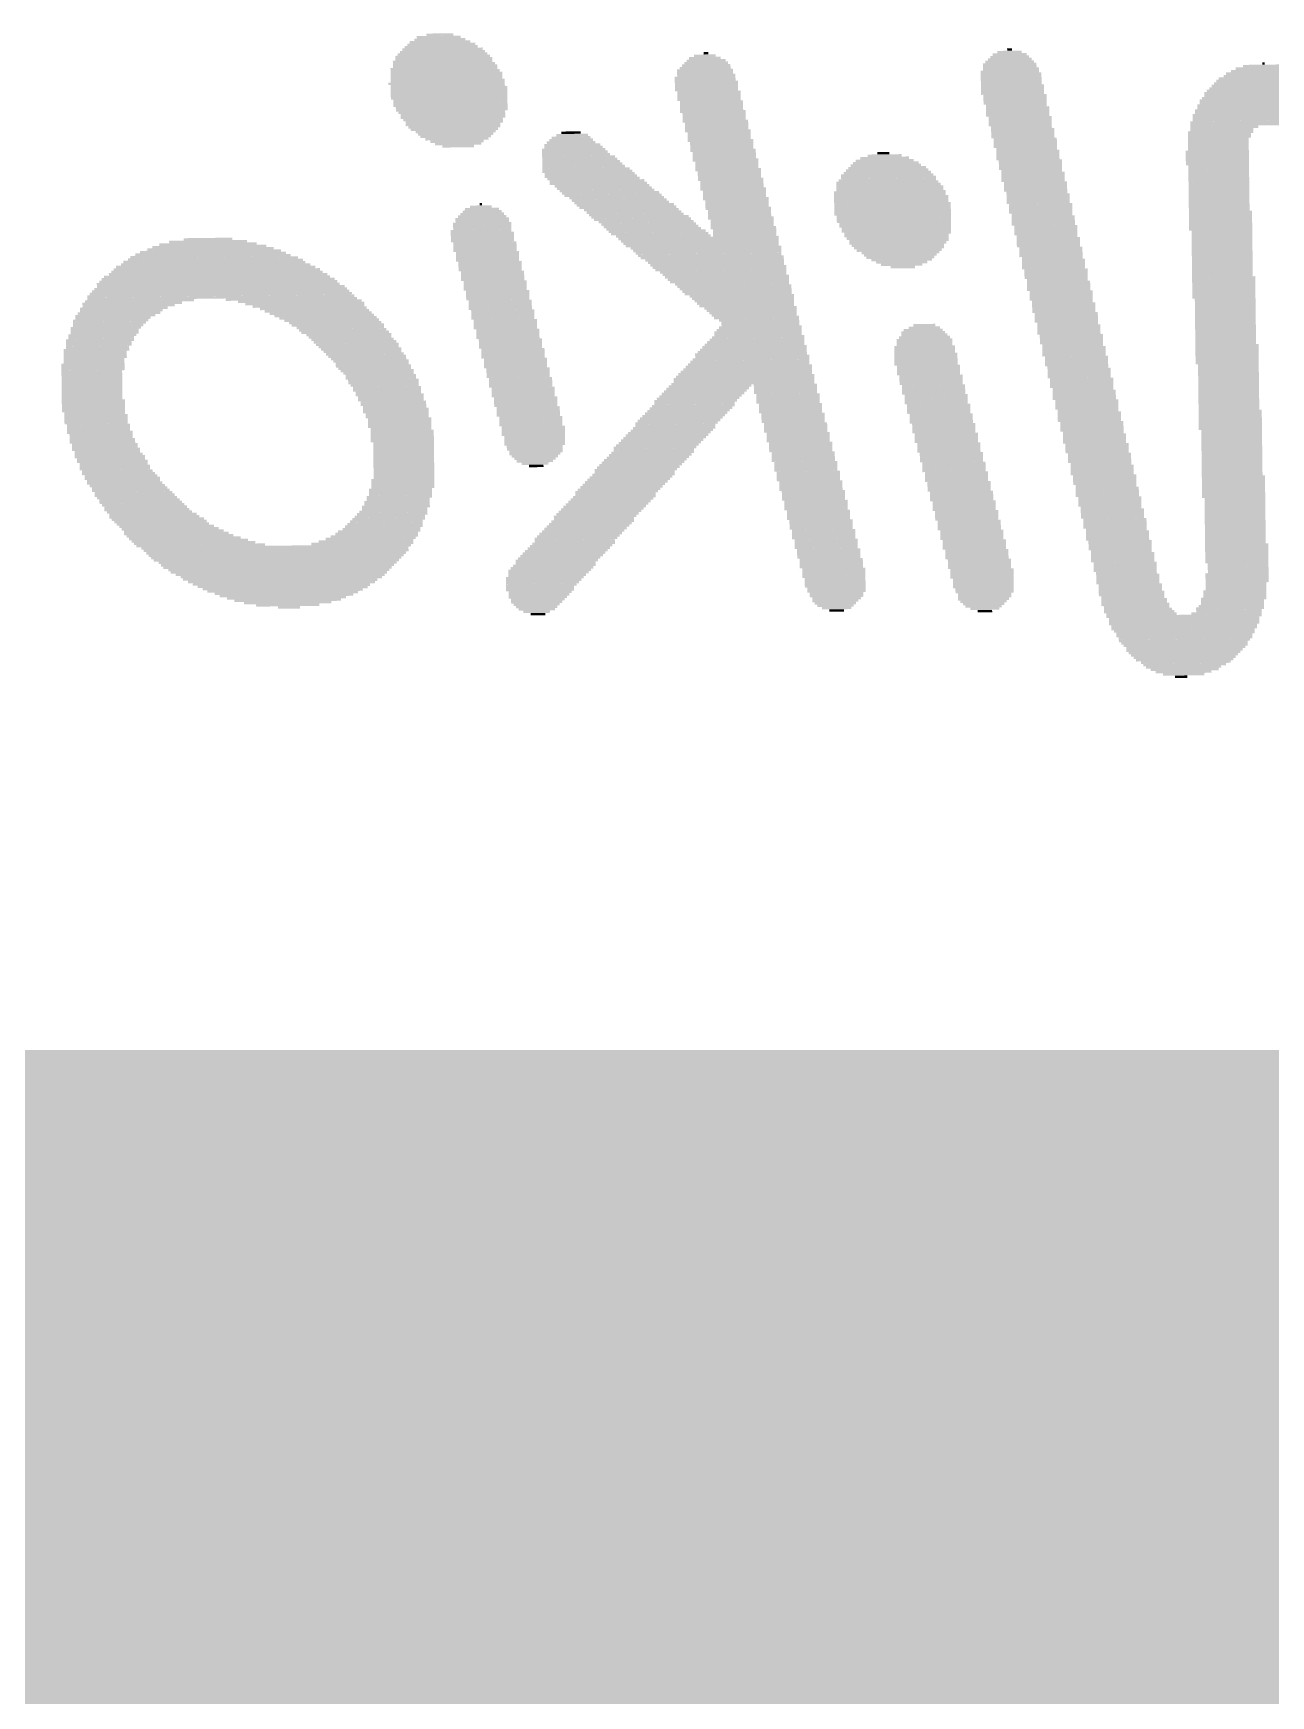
# Model space of a CAD drawing. Extents: x -28.5 to 28.5, y -1.2 to 59.4.
# Drawn here: x -5.03 to 0.14, y 20.16 to 27.11 of the extents above; entities that cross this region are included whole.
import ezdxf

# ---------------------------------------------------------------- set-up
doc = ezdxf.new("R2010")
doc.units = 0
doc.layers.add('22', color=253, linetype='CONTINUOUS')

# ---------------------------------------------------------------- blocks, each defined once
blk = doc.blocks.new('RECT')
blk.add_solid([(-0.5, -0.5), (0.5, -0.5), (-0.5, 0.5), (0.5, 0.5)])

msp = doc.modelspace()

# ---------------------------------------------------------------- block references
at = {"layer": '22', "yscale": 0.0102, "rotation": 180.7}
for p, xscale in [((-3.322, 27.0456), 0.3353), ((-3.3272, 27.0557), 0.3048), ((-3.3273, 27.0659), 0.2845), ((-3.3325, 27.076), 0.254), ((-3.3326, 27.0861), 0.2134), ((-3.3378, 27.0962), 0.1829), ((-3.3329, 27.1065), 0.1118), ((-0.9494, 27.0441), 0.0203), ((-3.3213, 26.9948), 0.4166), ((-3.3161, 26.9847), 0.4267), ((-3.3109, 26.9746), 0.4369), ((-3.3216, 27.0151), 0.3962), ((-3.3164, 27.005), 0.4064), ((-3.3217, 27.0253), 0.3759), ((-3.3218, 27.0355), 0.3556), ((-2.2187, 26.9778), 0.2032), ((-2.2188, 26.988), 0.1829), ((-2.2189, 26.9981), 0.1626), ((-2.2241, 27.0082), 0.1321), ((-2.2243, 27.0184), 0.0914), ((-2.2193, 27.0286), 0.0203), ((-0.9487, 26.9832), 0.2235), ((-0.9485, 26.973), 0.2235), ((-0.9488, 26.9933), 0.2032), ((-0.9489, 27.0035), 0.1829), ((-0.949, 27.0136), 0.1626), ((-0.9492, 27.0238), 0.1422), ((-0.9493, 27.034), 0.1016), ((0.1082, 26.9758), 0.1626), ((0.1131, 26.986), 0.0102), ((-3.305, 26.9036), 0.4877), ((-3.3159, 26.9644), 0.447), ((-3.3107, 26.9543), 0.4572), ((-3.3055, 26.9442), 0.4674), ((-3.3054, 26.934), 0.4674), ((-3.3052, 26.9239), 0.4674), ((-3.3, 26.9138), 0.4775), ((-2.2231, 26.927), 0.254), ((-2.223, 26.9168), 0.254), ((-2.2178, 26.9067), 0.2642), ((-2.2235, 26.9574), 0.2337), ((-2.2234, 26.9473), 0.2337), ((-2.2182, 26.9372), 0.2438), ((-2.2236, 26.9676), 0.2134), ((-0.9483, 26.9527), 0.2438), ((-0.9431, 26.9426), 0.254), ((-0.943, 26.9324), 0.254), ((-0.9428, 26.9223), 0.254), ((-0.9427, 26.9121), 0.254), ((-0.9426, 26.902), 0.254), ((-0.9433, 26.9629), 0.2337), ((0.1192, 26.9048), 0.4267), ((0.1191, 26.9149), 0.4064), ((0.1189, 26.9251), 0.3861), ((0.1188, 26.9352), 0.3454), ((0.1136, 26.9453), 0.315), ((0.1135, 26.9555), 0.2743), ((0.1134, 26.9657), 0.2337), ((-3.2998, 26.8935), 0.4775), ((-3.2946, 26.8834), 0.4877), ((-3.2945, 26.8732), 0.4877), ((-3.2943, 26.8631), 0.4877), ((-3.2942, 26.8529), 0.4877), ((-3.2941, 26.8427), 0.4877), ((-3.2889, 26.8326), 0.4775), ((-2.2177, 26.8965), 0.2642), ((-2.2176, 26.8864), 0.2642), ((-2.2174, 26.8762), 0.2642), ((-2.2072, 26.8662), 0.2642), ((-2.207, 26.856), 0.2642), ((-2.2069, 26.8459), 0.2642), ((-2.2068, 26.8357), 0.2642), ((-0.9374, 26.8919), 0.2642), ((-0.9373, 26.8817), 0.2642), ((-0.9371, 26.8715), 0.2642), ((-0.937, 26.8614), 0.2642), ((-0.9267, 26.8513), 0.2642), ((-0.9266, 26.8412), 0.2642), ((-0.9265, 26.831), 0.2642), ((0.1251, 26.8337), 0.5588), ((0.125, 26.8439), 0.5385), ((0.1197, 26.8641), 0.508), ((0.1249, 26.854), 0.5182), ((0.1246, 26.8743), 0.4978), ((0.1245, 26.8845), 0.4775), ((0.1244, 26.8947), 0.4572), ((-3.2888, 26.8225), 0.4775), ((-3.2886, 26.8123), 0.4775), ((-3.2834, 26.8022), 0.4674), ((-3.2833, 26.7921), 0.4674), ((-3.2832, 26.7819), 0.447), ((-3.278, 26.7718), 0.4369), ((-3.2778, 26.7617), 0.4369), ((-2.1965, 26.8257), 0.2642), ((-2.1964, 26.8155), 0.2642), ((-2.1963, 26.8054), 0.2642), ((-2.1961, 26.7952), 0.2642), ((-2.1909, 26.7851), 0.2743), ((-2.1857, 26.775), 0.2642), ((-2.1856, 26.7648), 0.2642), ((-0.9264, 26.8209), 0.2642), ((-0.9212, 26.8108), 0.254), ((-0.9159, 26.8007), 0.2642), ((-0.9158, 26.7905), 0.2642), ((-0.9157, 26.7804), 0.2642), ((-0.9156, 26.7702), 0.2642), ((-0.9053, 26.7602), 0.2642), ((0.131, 26.7728), 0.6299), ((0.1311, 26.7627), 0.6299), ((0.1307, 26.7931), 0.6096), ((0.1308, 26.783), 0.6096), ((0.1254, 26.8134), 0.5791), ((0.1306, 26.8033), 0.5893), ((0.1303, 26.8236), 0.569), ((-3.2777, 26.7515), 0.4166), ((-3.2725, 26.7414), 0.4064), ((-3.2775, 26.7312), 0.3962), ((-3.2723, 26.7211), 0.3861), ((-3.2721, 26.7109), 0.3658), ((-3.2669, 26.7008), 0.3353), ((-3.2668, 26.6907), 0.315), ((-2.7843, 26.6966), 0.0813), ((-2.1855, 26.7547), 0.2642), ((-2.1803, 26.7446), 0.2743), ((-2.1751, 26.7345), 0.2642), ((-2.1749, 26.7243), 0.2642), ((-2.1748, 26.7142), 0.2642), ((-2.1696, 26.7041), 0.2743), ((-2.1644, 26.694), 0.2642), ((-0.9052, 26.75), 0.2642), ((-0.905, 26.7398), 0.2642), ((-0.9049, 26.7297), 0.2642), ((-0.8997, 26.7196), 0.254), ((-0.8945, 26.7095), 0.2642), ((-0.8944, 26.6993), 0.2642), ((-0.0663, 26.6993), 0.2743), ((0.1313, 26.7423), 0.6502), ((0.1365, 26.7322), 0.6604), ((-0.0513, 26.7198), 0.2845), ((-0.0613, 26.7095), 0.2642), ((0.1363, 26.7526), 0.6401), ((-3.2667, 26.6805), 0.2946), ((-3.2615, 26.6704), 0.2642), ((-3.2614, 26.6602), 0.2235), ((-3.2562, 26.6502), 0.193), ((-3.256, 26.64), 0.1321), ((-2.7732, 26.6256), 0.2642), ((-2.7786, 26.6458), 0.2337), ((-2.7734, 26.6357), 0.2438), ((-2.7838, 26.6559), 0.2032), ((-2.7839, 26.6661), 0.1829), ((-2.784, 26.6762), 0.1626), ((-2.7791, 26.6865), 0.1321), ((-2.1643, 26.6838), 0.2642), ((-2.1642, 26.6737), 0.2642), ((-2.159, 26.6636), 0.2743), ((-2.1538, 26.6535), 0.2642), ((-2.1536, 26.6433), 0.2642), ((-2.1535, 26.6331), 0.2642), ((-2.1483, 26.623), 0.2743), ((-0.8943, 26.6892), 0.2642), ((-0.8941, 26.679), 0.2642), ((-0.8839, 26.669), 0.2642), ((-0.8837, 26.6588), 0.2642), ((-0.8836, 26.6487), 0.2642), ((-0.8835, 26.6385), 0.2642), ((-0.8783, 26.6284), 0.254), ((-0.0712, 26.6891), 0.2642), ((-0.0711, 26.6789), 0.2642), ((-0.0761, 26.6687), 0.254), ((-0.076, 26.6585), 0.254), ((-0.0758, 26.6484), 0.254), ((-0.0757, 26.6382), 0.254), ((-0.0756, 26.628), 0.254), ((-2.768, 26.6155), 0.2743), ((-2.7628, 26.6054), 0.2845), ((-2.7525, 26.5953), 0.3048), ((-2.7473, 26.5852), 0.315), ((-2.7421, 26.5751), 0.3251), ((-2.7369, 26.565), 0.3353), ((-2.7317, 26.555), 0.3454), ((-2.1431, 26.6129), 0.2642), ((-2.143, 26.6028), 0.2642), ((-2.1429, 26.5926), 0.2642), ((-2.1377, 26.5825), 0.2743), ((-2.1324, 26.5724), 0.2642), ((-2.1323, 26.5623), 0.2642), ((-2.1322, 26.5521), 0.2642), ((-1.4616, 26.5501), 0.3251), ((-1.4668, 26.5602), 0.2946), ((-1.4669, 26.5704), 0.2743), ((-1.4721, 26.5805), 0.2438), ((-1.4722, 26.5907), 0.2032), ((-1.4723, 26.6008), 0.1422), ((-1.4776, 26.6109), 0.0508), ((-0.8731, 26.6183), 0.2642), ((-0.873, 26.6081), 0.2642), ((-0.8728, 26.598), 0.2642), ((-0.8727, 26.5878), 0.2642), ((-0.8624, 26.5778), 0.2642), ((-0.8623, 26.5676), 0.2642), ((-0.8622, 26.5575), 0.2642), ((-0.0805, 26.6178), 0.2642), ((-0.0804, 26.6077), 0.2642), ((-0.0803, 26.5975), 0.2642), ((-0.0802, 26.5873), 0.2642), ((-0.08, 26.5772), 0.2642), ((-0.0799, 26.567), 0.2642), ((-0.0747, 26.5569), 0.254), ((-2.7214, 26.5449), 0.3658), ((-2.7162, 26.5348), 0.3759), ((-2.706, 26.5248), 0.3759), ((-2.7008, 26.5147), 0.3861), ((-2.6905, 26.5047), 0.3861), ((-2.6751, 26.4947), 0.3962), ((-2.6699, 26.4846), 0.4064), ((-2.127, 26.542), 0.2743), ((-2.1218, 26.5319), 0.2642), ((-2.1217, 26.5218), 0.2642), ((-2.1215, 26.5116), 0.2642), ((-2.1163, 26.5015), 0.2743), ((-2.1111, 26.4914), 0.2642), ((-2.111, 26.4812), 0.2642), ((-1.4608, 26.4892), 0.4267), ((-1.4609, 26.4993), 0.4064), ((-1.4612, 26.5197), 0.3861), ((-1.456, 26.5096), 0.3962), ((-1.4613, 26.5298), 0.3658), ((-1.4614, 26.54), 0.3454), ((-0.862, 26.5473), 0.2642), ((-0.8568, 26.5372), 0.254), ((-0.8516, 26.5271), 0.2642), ((-0.8515, 26.517), 0.2642), ((-0.8514, 26.5068), 0.2642), ((-0.8513, 26.4966), 0.2642), ((-0.841, 26.4866), 0.2642), ((-0.0746, 26.5468), 0.254), ((-0.0745, 26.5366), 0.254), ((-0.0743, 26.5265), 0.254), ((-0.0742, 26.5163), 0.254), ((-0.0741, 26.5061), 0.254), ((-0.074, 26.496), 0.254), ((-0.0738, 26.4858), 0.254), ((-2.6545, 26.4746), 0.3962), ((-2.6442, 26.4646), 0.3962), ((-2.634, 26.4545), 0.3962), ((-2.6186, 26.4446), 0.4064), ((-2.6083, 26.4345), 0.4064), ((-2.593, 26.4246), 0.3962), ((-2.5827, 26.4145), 0.3962), ((-2.1109, 26.4711), 0.2642), ((-2.1057, 26.461), 0.2743), ((-2.1005, 26.4509), 0.2642), ((-2.1004, 26.4407), 0.2642), ((-2.1002, 26.4306), 0.2642), ((-2.095, 26.4205), 0.2743), ((-1.4502, 26.4487), 0.4674), ((-1.45, 26.4385), 0.4674), ((-1.4448, 26.4284), 0.4775), ((-1.4447, 26.4183), 0.4775), ((-1.4556, 26.4791), 0.4369), ((-1.4504, 26.469), 0.447), ((-1.4503, 26.4588), 0.447), ((-0.8409, 26.4764), 0.2642), ((-0.8407, 26.4663), 0.2642), ((-0.8406, 26.4561), 0.2642), ((-0.8354, 26.446), 0.254), ((-0.8302, 26.4359), 0.2642), ((-0.8301, 26.4258), 0.2642), ((-0.83, 26.4156), 0.2642), ((-0.0737, 26.4757), 0.254), ((-0.0736, 26.4655), 0.254), ((-0.0735, 26.4553), 0.254), ((-0.0733, 26.4452), 0.254), ((-0.0732, 26.435), 0.254), ((-0.0731, 26.4249), 0.254), ((-0.073, 26.4147), 0.254), ((-3.1559, 26.3466), 0.2032), ((-3.1561, 26.3567), 0.1829), ((-3.1562, 26.3669), 0.1626), ((-3.1563, 26.377), 0.1422), ((-3.1615, 26.3871), 0.0914), ((-3.1616, 26.3973), 0.0102), ((-2.5724, 26.4045), 0.3962), ((-2.557, 26.3945), 0.4064), ((-2.5467, 26.3845), 0.4064), ((-2.5314, 26.3745), 0.3962), ((-2.5211, 26.3645), 0.3962), ((-2.5108, 26.3544), 0.3962), ((-2.4955, 26.3445), 0.4064), ((-2.0898, 26.4104), 0.2642), ((-2.0897, 26.4002), 0.2642), ((-2.0896, 26.3901), 0.2642), ((-2.0844, 26.38), 0.2743), ((-2.0792, 26.3699), 0.2642), ((-2.079, 26.3597), 0.2642), ((-2.0789, 26.3496), 0.2642), ((-1.4446, 26.4081), 0.4775), ((-1.4394, 26.398), 0.4877), ((-1.4393, 26.3878), 0.4877), ((-1.4391, 26.3777), 0.4877), ((-1.439, 26.3675), 0.4877), ((-1.4389, 26.3574), 0.4877), ((-1.4337, 26.3473), 0.4775), ((-0.8298, 26.4055), 0.2642), ((-0.8195, 26.3954), 0.2642), ((-0.8194, 26.3853), 0.2642), ((-0.8193, 26.3751), 0.2642), ((-0.8192, 26.3649), 0.2642), ((-0.814, 26.3548), 0.254), ((-0.8088, 26.3447), 0.2642), ((-0.0728, 26.4045), 0.254), ((-0.0727, 26.3944), 0.254), ((-0.0726, 26.3842), 0.254), ((-0.0725, 26.3741), 0.254), ((-0.0673, 26.364), 0.2642), ((-0.0671, 26.3538), 0.2642), ((-0.067, 26.3436), 0.2642), ((-3.1603, 26.2855), 0.254), ((-3.1551, 26.2754), 0.2642), ((-3.1556, 26.3161), 0.2438), ((-3.1554, 26.3059), 0.2438), ((-3.1553, 26.2958), 0.2438), ((-3.1558, 26.3364), 0.2235), ((-3.1557, 26.3262), 0.2235), ((-2.4852, 26.3344), 0.4064), ((-2.4698, 26.3245), 0.3962), ((-2.4595, 26.3144), 0.3962), ((-2.4492, 26.3044), 0.3962), ((-2.439, 26.2944), 0.3962), ((-2.4236, 26.2844), 0.4064), ((-2.4133, 26.2743), 0.4064), ((-2.0737, 26.3395), 0.2743), ((-2.0685, 26.3294), 0.2642), ((-2.0684, 26.3192), 0.2642), ((-2.0683, 26.309), 0.2642), ((-2.0631, 26.2989), 0.2743), ((-2.0579, 26.2888), 0.2642), ((-2.0577, 26.2787), 0.2642), ((-1.4336, 26.3371), 0.4775), ((-1.4334, 26.327), 0.4775), ((-1.4282, 26.3169), 0.4674), ((-1.4281, 26.3067), 0.4674), ((-1.4229, 26.2966), 0.4572), ((-1.4228, 26.2864), 0.4572), ((-1.4176, 26.2763), 0.447), ((-0.8086, 26.3346), 0.2642), ((-0.8085, 26.3244), 0.2642), ((-0.8084, 26.3143), 0.2642), ((-0.7981, 26.3042), 0.2642), ((-0.798, 26.2941), 0.2642), ((-0.7979, 26.2839), 0.2642), ((-0.7977, 26.2738), 0.2642), ((-0.0669, 26.3335), 0.2642), ((-0.0668, 26.3233), 0.2642), ((-0.0666, 26.3132), 0.2642), ((-0.0665, 26.303), 0.2642), ((-0.0664, 26.2929), 0.2642), ((-0.0612, 26.2828), 0.254), ((-0.0611, 26.2726), 0.254), ((-4.2923, 26.2107), 0.5283), ((-4.2975, 26.2208), 0.4775), ((-4.3027, 26.2309), 0.4064), ((-4.3028, 26.2411), 0.3251), ((-4.3029, 26.2513), 0.2032), ((-3.1549, 26.2653), 0.2642), ((-3.1548, 26.2551), 0.2642), ((-3.1547, 26.245), 0.2642), ((-3.1444, 26.2349), 0.2642), ((-3.1443, 26.2248), 0.2642), ((-3.1442, 26.2146), 0.2642), ((-3.144, 26.2044), 0.2642), ((-2.3979, 26.2644), 0.3962), ((-2.2505, 26.256), 0.6706), ((-2.2453, 26.2459), 0.6604), ((-2.2401, 26.2358), 0.6502), ((-2.2349, 26.2257), 0.6401), ((-2.2195, 26.2157), 0.6299), ((-2.2143, 26.2056), 0.6198), ((-2.0576, 26.2685), 0.2642), ((-1.4225, 26.2661), 0.4369), ((-1.4173, 26.256), 0.4267), ((-1.4121, 26.2459), 0.4166), ((-1.4171, 26.2357), 0.4064), ((-1.417, 26.2255), 0.3861), ((-1.4118, 26.2155), 0.3759), ((-1.4116, 26.2053), 0.3556), ((-0.7925, 26.2637), 0.254), ((-0.7873, 26.2536), 0.2642), ((-0.7872, 26.2434), 0.2642), ((-0.7871, 26.2332), 0.2642), ((-0.787, 26.2231), 0.2642), ((-0.7767, 26.2131), 0.2642), ((-0.7766, 26.2029), 0.2642), ((-0.061, 26.2624), 0.254), ((-0.0608, 26.2523), 0.254), ((-0.0607, 26.2421), 0.254), ((-0.0606, 26.232), 0.254), ((-0.0605, 26.2218), 0.254), ((-0.0603, 26.2116), 0.254), ((-4.2812, 26.1398), 0.8128), ((-4.2814, 26.1499), 0.7722), ((-4.2815, 26.1601), 0.7518), ((-4.2816, 26.1702), 0.7112), ((-4.2919, 26.1803), 0.6706), ((-4.292, 26.1904), 0.6299), ((-4.2921, 26.2006), 0.5893), ((-3.1337, 26.1944), 0.2642), ((-3.1336, 26.1843), 0.2642), ((-3.1335, 26.1741), 0.2642), ((-3.1334, 26.1639), 0.2642), ((-3.1231, 26.1539), 0.2642), ((-3.123, 26.1437), 0.2642), ((-3.1228, 26.1336), 0.2642), ((-2.2091, 26.1956), 0.6096), ((-2.2039, 26.1854), 0.5994), ((-2.1936, 26.1754), 0.5994), ((-2.1834, 26.1654), 0.5791), ((-2.1782, 26.1553), 0.569), ((-2.173, 26.1452), 0.5588), ((-2.1627, 26.1352), 0.5588), ((-1.4064, 26.1952), 0.3251), ((-1.4063, 26.185), 0.3048), ((-1.4062, 26.1749), 0.2845), ((-1.401, 26.1648), 0.254), ((-1.4009, 26.1546), 0.2134), ((-1.4007, 26.1445), 0.1727), ((-1.3955, 26.1344), 0.1016), ((-0.7764, 26.1927), 0.2642), ((-0.7763, 26.1826), 0.2642), ((-0.7711, 26.1725), 0.254), ((-0.7659, 26.1624), 0.2642), ((-0.7658, 26.1522), 0.2642), ((-0.7657, 26.1421), 0.2642), ((-0.0602, 26.2015), 0.254), ((-0.0601, 26.1913), 0.254), ((-0.06, 26.1812), 0.254), ((-0.0598, 26.171), 0.254), ((-0.0597, 26.1608), 0.254), ((-0.0596, 26.1507), 0.254), ((-0.0595, 26.1405), 0.254), ((-4.2651, 26.0688), 1.0058), ((-4.2653, 26.079), 0.9855), ((-4.2705, 26.0891), 0.955), ((-4.2706, 26.0992), 0.9347), ((-4.2707, 26.1094), 0.8941), ((-4.2708, 26.1196), 0.8738), ((-4.276, 26.1297), 0.8433), ((-3.1227, 26.1234), 0.2642), ((-3.1124, 26.1134), 0.2642), ((-3.1123, 26.1032), 0.2642), ((-3.1122, 26.0931), 0.2642), ((-3.1121, 26.0829), 0.2642), ((-3.1018, 26.0729), 0.2642), ((-2.1575, 26.1251), 0.5486), ((-2.1472, 26.115), 0.5283), ((-2.142, 26.1049), 0.5182), ((-2.1317, 26.0949), 0.5182), ((-2.1265, 26.0848), 0.508), ((-2.1213, 26.0747), 0.4978), ((-2.111, 26.0647), 0.4775), ((-0.7655, 26.1319), 0.2642), ((-0.7552, 26.1219), 0.2642), ((-0.7551, 26.1117), 0.2642), ((-0.755, 26.1015), 0.2642), ((-0.7549, 26.0914), 0.2642), ((-0.7497, 26.0813), 0.254), ((-0.7445, 26.0712), 0.2642), ((-0.0593, 26.1304), 0.254), ((-0.0592, 26.1202), 0.254), ((-0.0591, 26.11), 0.254), ((-0.059, 26.0999), 0.254), ((-0.0538, 26.0898), 0.2642), ((-0.0536, 26.0796), 0.2642), ((-0.0535, 26.0695), 0.2642), ((-4.5894, 25.9937), 0.4572), ((-4.2544, 26.0182), 1.1074), ((-4.2492, 26.008), 1.1176), ((-4.2545, 26.0283), 1.0871), ((-4.2546, 26.0385), 1.0668), ((-4.2547, 26.0486), 1.0465), ((-4.2599, 26.0587), 1.016), ((-3.9544, 26.0015), 0.5486), ((-3.1017, 26.0627), 0.2642), ((-3.1015, 26.0526), 0.2642), ((-3.1014, 26.0424), 0.2642), ((-3.0911, 26.0324), 0.2642), ((-3.091, 26.0222), 0.2642), ((-3.0909, 26.012), 0.2642), ((-3.0907, 26.0019), 0.2642), ((-2.1007, 26.0546), 0.4775), ((-2.0955, 26.0445), 0.4674), ((-2.0903, 26.0344), 0.4572), ((-2.0851, 26.0243), 0.447), ((-2.0697, 26.0144), 0.4369), ((-2.0645, 26.0043), 0.4267), ((-2.0593, 25.9942), 0.4166), ((-0.7443, 26.061), 0.2642), ((-0.7442, 26.0509), 0.2642), ((-0.7441, 26.0407), 0.2642), ((-0.7338, 26.0307), 0.2642), ((-0.7337, 26.0205), 0.2642), ((-0.7336, 26.0104), 0.2642), ((-0.7334, 26.0002), 0.2642), ((-0.0534, 26.0593), 0.2642), ((-0.0533, 26.0492), 0.2642), ((-0.0531, 26.039), 0.2642), ((-0.053, 26.0288), 0.2642), ((-0.0529, 26.0187), 0.2642), ((-0.0528, 26.0085), 0.2642), ((-0.0476, 25.9984), 0.254), ((-4.6902, 25.9315), 0.3353), ((-4.6751, 25.9419), 0.3454), ((-4.655, 25.9625), 0.3658), ((-4.6651, 25.9522), 0.3454), ((-4.6197, 25.9832), 0.4166), ((-4.6348, 25.9729), 0.3861), ((-3.9187, 25.9918), 0.5182), ((-3.8983, 25.9819), 0.4978), ((-3.8829, 25.9719), 0.4674), ((-3.8625, 25.962), 0.447), ((-3.8471, 25.952), 0.4369), ((-3.8318, 25.942), 0.4267), ((-3.8164, 25.9321), 0.4166), ((-3.0805, 25.9918), 0.2642), ((-3.0803, 25.9817), 0.2642), ((-3.0802, 25.9715), 0.2642), ((-3.0801, 25.9614), 0.2642), ((-3.0698, 25.9513), 0.2642), ((-3.0697, 25.9412), 0.2642), ((-3.0696, 25.931), 0.2642), ((-2.0541, 25.9841), 0.4064), ((-2.0489, 25.974), 0.3962), ((-2.0336, 25.964), 0.3861), ((-2.0284, 25.9539), 0.3759), ((-2.0232, 25.9438), 0.3658), ((-2.018, 25.9337), 0.3556), ((-0.7282, 25.9901), 0.254), ((-0.723, 25.98), 0.2642), ((-0.7229, 25.9698), 0.2642), ((-0.7228, 25.9597), 0.2642), ((-0.7227, 25.9495), 0.2642), ((-0.7124, 25.9395), 0.2642), ((-0.7122, 25.9293), 0.2642), ((-0.0474, 25.9883), 0.254), ((-0.0473, 25.9781), 0.254), ((-0.0472, 25.9679), 0.254), ((-0.0471, 25.9578), 0.254), ((-0.0469, 25.9476), 0.254), ((-0.0468, 25.9375), 0.254), ((-0.0467, 25.9273), 0.254), ((-4.7302, 25.8802), 0.2946), ((-4.7352, 25.87), 0.2845), ((-4.7351, 25.8599), 0.2845), ((-4.7103, 25.911), 0.315), ((-4.7152, 25.9007), 0.3048), ((-4.7202, 25.8905), 0.2946), ((-4.7002, 25.9213), 0.315), ((-3.801, 25.9221), 0.4064), ((-3.7857, 25.9121), 0.3962), ((-3.7703, 25.9021), 0.3861), ((-3.76, 25.8921), 0.3861), ((-3.7497, 25.8821), 0.3658), ((-3.7395, 25.872), 0.3658), ((-3.7292, 25.862), 0.3658), ((-3.0694, 25.9209), 0.2642), ((-3.0592, 25.9108), 0.2642), ((-3.059, 25.9007), 0.2642), ((-3.0589, 25.8905), 0.2642), ((-3.0588, 25.8803), 0.2642), ((-3.0485, 25.8703), 0.2642), ((-3.0484, 25.8601), 0.2642), ((-2.0077, 25.9237), 0.3556), ((-2.0019, 25.8628), 0.3658), ((-1.9969, 25.873), 0.3556), ((-1.9974, 25.9136), 0.3353), ((-1.9919, 25.8832), 0.3454), ((-1.9922, 25.9035), 0.3251), ((-1.9921, 25.8934), 0.3251), ((-1.3109, 25.8611), 0.1829), ((-1.311, 25.8712), 0.1626), ((-1.3061, 25.8814), 0.1321), ((-1.3062, 25.8916), 0.0914), ((-0.7121, 25.9192), 0.2642), ((-0.712, 25.909), 0.2642), ((-0.7068, 25.8989), 0.254), ((-0.7016, 25.8888), 0.2642), ((-0.7015, 25.8787), 0.2642), ((-0.7013, 25.8685), 0.2642), ((-0.7012, 25.8583), 0.2642), ((-0.0466, 25.9171), 0.254), ((-0.0464, 25.907), 0.254), ((-0.0463, 25.8968), 0.254), ((-0.0462, 25.8867), 0.254), ((-0.0461, 25.8765), 0.254), ((-0.0459, 25.8664), 0.254), ((-0.0458, 25.8562), 0.254), ((-4.7697, 25.7883), 0.2743), ((-4.755, 25.8291), 0.2845), ((-4.76, 25.8189), 0.2743), ((-4.7598, 25.8088), 0.2743), ((-4.7648, 25.7985), 0.2642), ((-4.7451, 25.8496), 0.2845), ((-4.75, 25.8394), 0.2743), ((-3.7138, 25.852), 0.3556), ((-3.7086, 25.8419), 0.3454), ((-3.6983, 25.8319), 0.3454), ((-3.688, 25.8219), 0.3454), ((-3.6778, 25.8118), 0.3454), ((-3.6725, 25.8017), 0.3353), ((-3.6623, 25.7917), 0.3353), ((-3.0483, 25.85), 0.2642), ((-3.0481, 25.8398), 0.2642), ((-3.0378, 25.8298), 0.2642), ((-3.0377, 25.8196), 0.2642), ((-3.0376, 25.8095), 0.2642), ((-3.0375, 25.7993), 0.2642), ((-3.0272, 25.7893), 0.2642), ((-2.0213, 25.7914), 0.447), ((-2.0163, 25.8016), 0.4369), ((-2.0165, 25.8118), 0.4166), ((-2.0115, 25.822), 0.4064), ((-2.0066, 25.8322), 0.3962), ((-2.0016, 25.8425), 0.3861), ((-2.0017, 25.8526), 0.3658), ((-1.3051, 25.8002), 0.254), ((-1.305, 25.79), 0.254), ((-1.3054, 25.8306), 0.2337), ((-1.3053, 25.8205), 0.2337), ((-1.3052, 25.8103), 0.2337), ((-1.3056, 25.8408), 0.2134), ((-1.3057, 25.851), 0.193), ((-0.6909, 25.8483), 0.2642), ((-0.6908, 25.8382), 0.2642), ((-0.6907, 25.828), 0.2642), ((-0.6906, 25.8178), 0.2642), ((-0.6854, 25.8077), 0.254), ((-0.6802, 25.7976), 0.2642), ((-0.68, 25.7875), 0.2642), ((-0.0457, 25.846), 0.254), ((-0.0456, 25.8359), 0.254), ((-0.0455, 25.8257), 0.254), ((-0.0453, 25.8156), 0.254), ((-0.0401, 25.8055), 0.2642), ((-0.04, 25.7953), 0.2642), ((-4.7842, 25.7272), 0.2642), ((-4.7841, 25.717), 0.2642), ((-4.7747, 25.7781), 0.2642), ((-4.7746, 25.7679), 0.2642), ((-4.7745, 25.7578), 0.2642), ((-4.7794, 25.7476), 0.254), ((-4.7793, 25.7374), 0.254), ((-3.6571, 25.7816), 0.3251), ((-3.6468, 25.7716), 0.3251), ((-3.6365, 25.7615), 0.3251), ((-3.6313, 25.7514), 0.315), ((-3.621, 25.7414), 0.315), ((-3.6158, 25.7313), 0.3048), ((-3.6106, 25.7212), 0.315), ((-3.0271, 25.7791), 0.2642), ((-3.0269, 25.769), 0.2642), ((-3.0268, 25.7588), 0.2642), ((-3.0165, 25.7488), 0.2642), ((-3.0164, 25.7386), 0.2642), ((-3.0163, 25.7285), 0.2642), ((-3.0162, 25.7183), 0.2642), ((-2.0408, 25.72), 0.5283), ((-2.0409, 25.7302), 0.508), ((-2.0359, 25.7404), 0.4978), ((-2.031, 25.7507), 0.4877), ((-2.0312, 25.771), 0.4674), ((-2.026, 25.7609), 0.4775), ((-2.0263, 25.7812), 0.4572), ((-1.3048, 25.7798), 0.254), ((-1.2996, 25.7697), 0.2642), ((-1.2995, 25.7596), 0.2642), ((-1.2994, 25.7494), 0.2642), ((-1.2993, 25.7393), 0.2642), ((-1.2991, 25.7291), 0.2642), ((-1.2888, 25.7191), 0.2642), ((-0.6799, 25.7773), 0.2642), ((-0.6798, 25.7672), 0.2642), ((-0.6695, 25.7571), 0.2642), ((-0.6694, 25.747), 0.2642), ((-0.6693, 25.7368), 0.2642), ((-0.6691, 25.7266), 0.2642), ((-0.6639, 25.7166), 0.254), ((-0.0399, 25.7851), 0.2642), ((-0.0398, 25.775), 0.2642), ((-0.0396, 25.7648), 0.2642), ((-0.0395, 25.7547), 0.2642), ((-0.0394, 25.7445), 0.2642), ((-0.0393, 25.7343), 0.2642), ((-0.0341, 25.7242), 0.254), ((-4.784, 25.7069), 0.2642), ((-4.789, 25.6966), 0.254), ((-4.7888, 25.6865), 0.254), ((-4.7887, 25.6763), 0.254), ((-4.7886, 25.6662), 0.254), ((-4.7885, 25.656), 0.254), ((-3.6054, 25.7111), 0.3048), ((-3.5951, 25.7011), 0.3048), ((-3.5899, 25.691), 0.2946), ((-3.5796, 25.6809), 0.2946), ((-3.5795, 25.6708), 0.2946), ((-3.5692, 25.6607), 0.2946), ((-3.5691, 25.6506), 0.2946), ((-3.0059, 25.7083), 0.2642), ((-3.0058, 25.6981), 0.2642), ((-3.0056, 25.6879), 0.2642), ((-3.0055, 25.6778), 0.2642), ((-2.9952, 25.6677), 0.2642), ((-2.9951, 25.6576), 0.2642), ((-2.995, 25.6474), 0.2642), ((-2.0653, 25.6486), 0.5994), ((-2.0604, 25.669), 0.5893), ((-2.0603, 25.6588), 0.5893), ((-2.0555, 25.6792), 0.5791), ((-2.0556, 25.6894), 0.5588), ((-2.0507, 25.6996), 0.5486), ((-2.0457, 25.7098), 0.5385), ((-1.2887, 25.7089), 0.2642), ((-1.2886, 25.6988), 0.2642), ((-1.2885, 25.6886), 0.2642), ((-1.2782, 25.6786), 0.2642), ((-1.2781, 25.6684), 0.2642), ((-1.2779, 25.6582), 0.2642), ((-1.2778, 25.6481), 0.2642), ((-0.6587, 25.7065), 0.2642), ((-0.6586, 25.6963), 0.2642), ((-0.6585, 25.6861), 0.2642), ((-0.6583, 25.676), 0.2642), ((-0.6481, 25.6659), 0.2642), ((-0.6479, 25.6558), 0.2642), ((-0.0339, 25.7141), 0.254), ((-0.0338, 25.7039), 0.254), ((-0.0337, 25.6938), 0.254), ((-0.0336, 25.6836), 0.254), ((-0.0334, 25.6735), 0.254), ((-0.0333, 25.6633), 0.254), ((-0.0332, 25.6531), 0.254), ((-4.7883, 25.6458), 0.254), ((-4.7882, 25.6357), 0.254), ((-4.7881, 25.6255), 0.254), ((-4.788, 25.6154), 0.254), ((-4.7878, 25.6052), 0.254), ((-4.7877, 25.595), 0.254), ((-4.7876, 25.5849), 0.254), ((-3.5639, 25.6405), 0.2845), ((-3.5536, 25.6304), 0.2845), ((-3.5535, 25.6203), 0.2845), ((-3.5483, 25.6102), 0.2743), ((-3.5431, 25.6001), 0.2845), ((-3.5379, 25.59), 0.2743), ((-3.5377, 25.5798), 0.2743), ((-2.9948, 25.6373), 0.2642), ((-2.9846, 25.6272), 0.2642), ((-2.9844, 25.6171), 0.2642), ((-2.9843, 25.6069), 0.2642), ((-2.9842, 25.5968), 0.2642), ((-2.9739, 25.5867), 0.2642), ((-2.2525, 25.5854), 0.3454), ((-2.2424, 25.5957), 0.3454), ((-2.2324, 25.6059), 0.3454), ((-2.2224, 25.6162), 0.3454), ((-2.2123, 25.6265), 0.3454), ((-2.2023, 25.6368), 0.3454), ((-1.8874, 25.6406), 0.2642), ((-1.8872, 25.6305), 0.2642), ((-1.8871, 25.6203), 0.2642), ((-1.887, 25.6102), 0.2642), ((-1.8767, 25.6001), 0.2642), ((-1.8766, 25.59), 0.2642), ((-1.8765, 25.5798), 0.2642), ((-1.2675, 25.638), 0.2642), ((-1.2674, 25.6279), 0.2642), ((-1.2673, 25.6177), 0.2642), ((-1.2672, 25.6076), 0.2642), ((-1.2569, 25.5975), 0.2642), ((-1.2568, 25.5874), 0.2642), ((-1.2566, 25.5772), 0.2642), ((-0.6478, 25.6456), 0.2642), ((-0.6477, 25.6355), 0.2642), ((-0.6425, 25.6254), 0.254), ((-0.6373, 25.6153), 0.2642), ((-0.6372, 25.6051), 0.2642), ((-0.637, 25.5949), 0.2642), ((-0.6369, 25.5848), 0.2642), ((-0.0331, 25.643), 0.254), ((-0.0329, 25.6328), 0.254), ((-0.0328, 25.6227), 0.254), ((-0.0327, 25.6125), 0.254), ((-0.0326, 25.6023), 0.254), ((-0.0324, 25.5922), 0.254), ((-0.0323, 25.582), 0.254), ((-4.7824, 25.5748), 0.2642), ((-4.7823, 25.5646), 0.2642), ((-4.7821, 25.5545), 0.2642), ((-4.782, 25.5443), 0.2642), ((-4.7819, 25.5341), 0.2642), ((-4.7767, 25.524), 0.254), ((-4.7715, 25.514), 0.2642), ((-3.5275, 25.5698), 0.2743), ((-3.5273, 25.5596), 0.2743), ((-3.5221, 25.5495), 0.2642), ((-3.5169, 25.5394), 0.2743), ((-3.5168, 25.5293), 0.2743), ((-3.5116, 25.5192), 0.2642), ((-3.5115, 25.509), 0.2642), ((-2.9738, 25.5766), 0.2642), ((-2.9737, 25.5664), 0.2642), ((-2.9735, 25.5562), 0.2642), ((-2.9633, 25.5462), 0.2642), ((-2.9631, 25.536), 0.2642), ((-2.963, 25.5259), 0.2642), ((-2.9629, 25.5157), 0.2642), ((-2.3126, 25.5135), 0.3454), ((-2.3025, 25.5238), 0.3454), ((-2.2925, 25.5341), 0.3454), ((-2.2825, 25.5444), 0.3454), ((-2.2724, 25.5546), 0.3454), ((-2.2625, 25.5751), 0.3454), ((-2.2675, 25.5649), 0.3353), ((-1.8763, 25.5696), 0.2642), ((-1.8661, 25.5596), 0.2642), ((-1.8659, 25.5495), 0.2642), ((-1.8658, 25.5393), 0.2642), ((-1.8657, 25.5291), 0.2642), ((-1.8554, 25.5191), 0.2642), ((-1.8553, 25.5089), 0.2642), ((-1.2565, 25.5671), 0.2642), ((-1.2462, 25.557), 0.2642), ((-1.2461, 25.5469), 0.2642), ((-1.246, 25.5367), 0.2642), ((-1.2458, 25.5265), 0.2642), ((-1.2356, 25.5165), 0.2642), ((-0.6266, 25.5748), 0.2642), ((-0.6265, 25.5646), 0.2642), ((-0.6264, 25.5544), 0.2642), ((-0.6263, 25.5443), 0.2642), ((-0.6211, 25.5342), 0.254), ((-0.6159, 25.5241), 0.2642), ((-0.6157, 25.5139), 0.2642), ((-0.0322, 25.5719), 0.254), ((-0.0321, 25.5617), 0.254), ((-0.0319, 25.5515), 0.254), ((-0.0318, 25.5414), 0.254), ((-0.0266, 25.5313), 0.2642), ((-0.0265, 25.5211), 0.2642), ((-0.0264, 25.511), 0.2642), ((-4.7713, 25.5038), 0.2642), ((-4.7712, 25.4936), 0.2642), ((-4.7711, 25.4835), 0.2642), ((-4.7608, 25.4734), 0.2642), ((-4.7607, 25.4633), 0.2642), ((-4.7606, 25.4531), 0.2642), ((-4.7554, 25.443), 0.2743), ((-3.5012, 25.499), 0.2642), ((-3.5011, 25.4888), 0.2642), ((-3.5009, 25.4787), 0.2642), ((-3.5008, 25.4685), 0.2642), ((-3.4956, 25.4584), 0.254), ((-3.4904, 25.4483), 0.2642), ((-3.4903, 25.4382), 0.2642), ((-2.9526, 25.5057), 0.2642), ((-2.9525, 25.4955), 0.2642), ((-2.9524, 25.4854), 0.2642), ((-2.9522, 25.4752), 0.2642), ((-2.9419, 25.4652), 0.2642), ((-2.9418, 25.455), 0.2642), ((-2.9417, 25.4449), 0.2642), ((-2.3727, 25.4417), 0.3454), ((-2.3626, 25.4519), 0.3454), ((-2.3526, 25.4622), 0.3454), ((-2.3427, 25.4827), 0.3454), ((-2.3476, 25.4724), 0.3353), ((-2.3326, 25.4929), 0.3454), ((-2.3226, 25.5032), 0.3454), ((-1.8552, 25.4988), 0.2642), ((-1.855, 25.4886), 0.2642), ((-1.8447, 25.4786), 0.2642), ((-1.8446, 25.4684), 0.2642), ((-1.8445, 25.4583), 0.2642), ((-1.8444, 25.4481), 0.2642), ((-1.2354, 25.5064), 0.2642), ((-1.2353, 25.4962), 0.2642), ((-1.2352, 25.486), 0.2642), ((-1.2249, 25.476), 0.2642), ((-1.2248, 25.4658), 0.2642), ((-1.2247, 25.4557), 0.2642), ((-1.2245, 25.4455), 0.2642), ((-0.6156, 25.5038), 0.2642), ((-0.6155, 25.4936), 0.2642), ((-0.6052, 25.4836), 0.2642), ((-0.6051, 25.4734), 0.2642), ((-0.6049, 25.4633), 0.2642), ((-0.6048, 25.4531), 0.2642), ((-0.5996, 25.443), 0.254), ((-0.0262, 25.5008), 0.2642), ((-0.0261, 25.4906), 0.2642), ((-0.026, 25.4805), 0.2642), ((-0.0259, 25.4703), 0.2642), ((-0.0257, 25.4602), 0.2642), ((-0.0205, 25.4501), 0.254), ((-0.0204, 25.4399), 0.254), ((-4.7502, 25.4329), 0.2642), ((-4.75, 25.4228), 0.2642), ((-4.7448, 25.4127), 0.2743), ((-4.7447, 25.4025), 0.2743), ((-4.7344, 25.3925), 0.2743), ((-4.7343, 25.3823), 0.2743), ((-4.7291, 25.3722), 0.2845), ((-3.4902, 25.428), 0.2642), ((-3.49, 25.4178), 0.2642), ((-3.4899, 25.4077), 0.2642), ((-3.4847, 25.3976), 0.254), ((-3.4846, 25.3874), 0.254), ((-3.4845, 25.3773), 0.254), ((-2.9416, 25.4347), 0.2642), ((-2.9364, 25.4246), 0.254), ((-2.9362, 25.4144), 0.254), ((-2.9361, 25.4043), 0.254), ((-2.936, 25.3941), 0.254), ((-2.9359, 25.384), 0.2337), ((-2.9357, 25.3738), 0.2337), ((-2.4329, 25.38), 0.3454), ((-2.4378, 25.3697), 0.3353), ((-2.4228, 25.3902), 0.3454), ((-2.4128, 25.4005), 0.3454), ((-2.4028, 25.4108), 0.3454), ((-2.3927, 25.4211), 0.3454), ((-2.3827, 25.4314), 0.3454), ((-1.8341, 25.4381), 0.2642), ((-1.834, 25.4279), 0.2642), ((-1.8338, 25.4178), 0.2642), ((-1.8337, 25.4076), 0.2642), ((-1.8234, 25.3976), 0.2642), ((-1.8233, 25.3874), 0.2642), ((-1.8232, 25.3772), 0.2642), ((-1.2143, 25.4355), 0.2642), ((-1.2141, 25.4253), 0.2642), ((-1.214, 25.4152), 0.2642), ((-1.2139, 25.405), 0.2642), ((-1.2036, 25.395), 0.2642), ((-1.2035, 25.3848), 0.2642), ((-1.2033, 25.3747), 0.2642), ((-0.5944, 25.4329), 0.2642), ((-0.5943, 25.4227), 0.2642), ((-0.5942, 25.4126), 0.2642), ((-0.594, 25.4024), 0.2642), ((-0.5838, 25.3924), 0.2642), ((-0.5836, 25.3822), 0.2642), ((-0.5835, 25.3721), 0.2642), ((-0.0203, 25.4298), 0.254), ((-0.0202, 25.4196), 0.254), ((-0.02, 25.4094), 0.254), ((-0.0199, 25.3993), 0.254), ((-0.0198, 25.3891), 0.254), ((-0.0197, 25.379), 0.254), ((-0.0196, 25.3688), 0.254), ((-4.7239, 25.3621), 0.2743), ((-4.7187, 25.352), 0.2845), ((-4.7135, 25.3419), 0.2946), ((-4.7083, 25.3318), 0.2845), ((-4.7031, 25.3217), 0.2946), ((-4.6979, 25.3116), 0.2845), ((-4.6927, 25.3015), 0.2946), ((-3.4843, 25.3671), 0.254), ((-3.4842, 25.3569), 0.254), ((-3.4841, 25.3468), 0.254), ((-3.484, 25.3366), 0.254), ((-3.4839, 25.3265), 0.254), ((-3.4837, 25.3163), 0.254), ((-3.4836, 25.3062), 0.254), ((-2.9305, 25.3637), 0.2235), ((-2.9355, 25.3535), 0.2134), ((-2.9354, 25.3433), 0.193), ((-2.9353, 25.3332), 0.1727), ((-2.9351, 25.323), 0.1524), ((-2.935, 25.3129), 0.1118), ((-2.9298, 25.3028), 0.061), ((-2.4929, 25.3081), 0.3454), ((-2.4829, 25.3184), 0.3454), ((-2.4729, 25.3287), 0.3454), ((-2.4628, 25.3389), 0.3454), ((-2.4528, 25.3492), 0.3454), ((-2.4428, 25.3595), 0.3454), ((-1.8231, 25.3671), 0.2642), ((-1.8128, 25.357), 0.2642), ((-1.8127, 25.3469), 0.2642), ((-1.8125, 25.3367), 0.2642), ((-1.8124, 25.3266), 0.2642), ((-1.8021, 25.3165), 0.2642), ((-1.802, 25.3064), 0.2642), ((-1.2032, 25.3645), 0.2642), ((-1.1929, 25.3545), 0.2642), ((-1.1928, 25.3443), 0.2642), ((-1.1927, 25.3341), 0.2642), ((-1.1926, 25.324), 0.2642), ((-1.1823, 25.3139), 0.2642), ((-1.1822, 25.3038), 0.2642), ((-0.5834, 25.3619), 0.2642), ((-0.5731, 25.3519), 0.2642), ((-0.573, 25.3417), 0.2642), ((-0.5729, 25.3316), 0.2642), ((-0.5727, 25.3214), 0.2642), ((-0.5675, 25.3113), 0.254), ((-0.5623, 25.3012), 0.2642), ((-0.0194, 25.3586), 0.254), ((-0.0193, 25.3485), 0.254), ((-0.0192, 25.3383), 0.254), ((-0.0191, 25.3282), 0.254), ((-0.0189, 25.318), 0.254), ((-0.0188, 25.3078), 0.254), ((-4.6926, 25.2914), 0.2946), ((-4.6823, 25.2813), 0.2946), ((-4.6771, 25.2712), 0.3048), ((-4.6668, 25.2612), 0.3048), ((-4.6616, 25.2511), 0.315), ((-4.6564, 25.241), 0.3048), ((-4.6512, 25.2309), 0.315), ((-3.4879, 25.2451), 0.2642), ((-3.4878, 25.235), 0.2642), ((-3.4835, 25.296), 0.254), ((-3.4834, 25.2858), 0.254), ((-3.4832, 25.2757), 0.254), ((-3.4831, 25.2655), 0.254), ((-3.483, 25.2553), 0.254), ((-2.553, 25.2362), 0.3454), ((-2.543, 25.2465), 0.3454), ((-2.533, 25.2568), 0.3454), ((-2.5229, 25.2671), 0.3454), ((-2.513, 25.2875), 0.3454), ((-2.518, 25.2773), 0.3353), ((-2.503, 25.2978), 0.3454), ((-1.8019, 25.2962), 0.2642), ((-1.8018, 25.2861), 0.2642), ((-1.7915, 25.276), 0.2642), ((-1.7913, 25.2659), 0.2642), ((-1.7912, 25.2557), 0.2642), ((-1.7911, 25.2455), 0.2642), ((-1.7808, 25.2355), 0.2642), ((-1.182, 25.2936), 0.2642), ((-1.1819, 25.2835), 0.2642), ((-1.1716, 25.2734), 0.2642), ((-1.1715, 25.2633), 0.2642), ((-1.1714, 25.2531), 0.2642), ((-1.1713, 25.243), 0.2642), ((-1.161, 25.2329), 0.2642), ((-0.5622, 25.291), 0.2642), ((-0.5621, 25.2809), 0.2642), ((-0.562, 25.2707), 0.2642), ((-0.5517, 25.2607), 0.2642), ((-0.5515, 25.2505), 0.2642), ((-0.5514, 25.2404), 0.2642), ((-0.5513, 25.2302), 0.2642), ((-0.0187, 25.2977), 0.254), ((-0.0186, 25.2875), 0.254), ((-0.0184, 25.2774), 0.254), ((-0.0183, 25.2672), 0.254), ((-0.0131, 25.2571), 0.2642), ((-0.013, 25.2469), 0.2642), ((-0.0129, 25.2368), 0.2642), ((-4.6409, 25.2209), 0.315), ((-4.6306, 25.2109), 0.315), ((-4.6254, 25.2008), 0.3251), ((-4.6151, 25.1907), 0.3251), ((-4.6099, 25.1806), 0.3353), ((-4.5996, 25.1706), 0.3353), ((-4.5893, 25.1606), 0.3353), ((-3.5023, 25.1738), 0.2743), ((-3.5073, 25.1636), 0.2642), ((-3.4976, 25.2044), 0.2642), ((-3.4975, 25.1942), 0.2642), ((-3.4973, 25.1841), 0.2642), ((-3.4877, 25.2248), 0.2642), ((-3.4876, 25.2147), 0.2642), ((-2.6131, 25.1644), 0.3454), ((-2.6031, 25.1747), 0.3454), ((-2.5932, 25.1951), 0.3454), ((-2.5981, 25.1849), 0.3353), ((-2.5831, 25.2054), 0.3454), ((-2.5731, 25.2157), 0.3454), ((-2.5631, 25.226), 0.3454), ((-1.7807, 25.2253), 0.2642), ((-1.7806, 25.2152), 0.2642), ((-1.7804, 25.205), 0.2642), ((-1.7702, 25.195), 0.2642), ((-1.77, 25.1848), 0.2642), ((-1.7699, 25.1747), 0.2642), ((-1.7698, 25.1645), 0.2642), ((-1.1608, 25.2228), 0.2642), ((-1.1607, 25.2126), 0.2642), ((-1.1606, 25.2024), 0.2642), ((-1.1503, 25.1924), 0.2642), ((-1.1502, 25.1822), 0.2642), ((-1.1501, 25.1721), 0.2642), ((-1.1499, 25.1619), 0.2642), ((-0.5461, 25.2201), 0.254), ((-0.5409, 25.21), 0.2642), ((-0.5408, 25.1999), 0.2642), ((-0.5406, 25.1897), 0.2642), ((-0.5405, 25.1795), 0.2642), ((-0.5302, 25.1695), 0.2642), ((-0.0127, 25.2266), 0.2642), ((-0.0126, 25.2165), 0.2642), ((-0.0125, 25.2063), 0.2642), ((-0.0124, 25.1962), 0.2642), ((-0.0122, 25.186), 0.2642), ((-0.0121, 25.1758), 0.2642), ((-0.0069, 25.1657), 0.254), ((-4.5841, 25.1505), 0.3454), ((-4.5739, 25.1404), 0.3454), ((-4.5636, 25.1304), 0.3454), ((-4.5584, 25.1203), 0.3556), ((-4.5481, 25.1103), 0.3556), ((-4.5327, 25.1003), 0.3658), ((-4.5275, 25.0902), 0.3759), ((-3.542, 25.0921), 0.2946), ((-3.5319, 25.1023), 0.2946), ((-3.527, 25.1126), 0.2845), ((-3.517, 25.133), 0.2845), ((-3.522, 25.1228), 0.2743), ((-3.5122, 25.1534), 0.2743), ((-3.5121, 25.1432), 0.2743), ((-2.6834, 25.0924), 0.3454), ((-2.6733, 25.1027), 0.3454), ((-2.6633, 25.113), 0.3454), ((-2.6533, 25.1232), 0.3454), ((-2.6432, 25.1335), 0.3454), ((-2.6332, 25.1438), 0.3454), ((-2.6232, 25.1541), 0.3454), ((-1.7595, 25.1545), 0.2642), ((-1.7594, 25.1443), 0.2642), ((-1.7592, 25.1342), 0.2642), ((-1.7591, 25.124), 0.2642), ((-1.7488, 25.114), 0.2642), ((-1.7487, 25.1038), 0.2642), ((-1.7486, 25.0937), 0.2642), ((-1.1397, 25.1519), 0.2642), ((-1.1395, 25.1417), 0.2642), ((-1.1394, 25.1316), 0.2642), ((-1.1393, 25.1214), 0.2642), ((-1.129, 25.1114), 0.2642), ((-1.1289, 25.1012), 0.2642), ((-1.1288, 25.0911), 0.2642), ((-0.5301, 25.1593), 0.2642), ((-0.53, 25.1492), 0.2642), ((-0.5299, 25.139), 0.2642), ((-0.5247, 25.1289), 0.254), ((-0.5195, 25.1188), 0.2642), ((-0.5193, 25.1087), 0.2642), ((-0.5192, 25.0985), 0.2642), ((-0.0068, 25.1556), 0.254), ((-0.0067, 25.1454), 0.254), ((-0.0065, 25.1353), 0.254), ((-0.0064, 25.1251), 0.254), ((-0.0063, 25.1149), 0.254), ((-0.0062, 25.1048), 0.254), ((-0.006, 25.0946), 0.254), ((-4.5122, 25.0802), 0.3861), ((-4.5019, 25.0702), 0.3861), ((-4.4916, 25.0601), 0.3861), ((-4.4762, 25.0502), 0.3962), ((-4.4609, 25.0402), 0.4064), ((-4.4455, 25.0302), 0.4166), ((-4.4352, 25.0202), 0.4369), ((-3.5869, 25.0306), 0.3454), ((-3.5769, 25.0408), 0.3251), ((-3.5669, 25.0511), 0.3251), ((-3.5619, 25.0613), 0.315), ((-3.5569, 25.0716), 0.3048), ((-3.5469, 25.0818), 0.3048), ((-2.7435, 25.0205), 0.3454), ((-2.7334, 25.0308), 0.3454), ((-2.7234, 25.0411), 0.3454), ((-2.7134, 25.0514), 0.3454), ((-2.7033, 25.0617), 0.3454), ((-2.6933, 25.072), 0.3454), ((-2.6883, 25.0822), 0.3353), ((-1.7485, 25.0835), 0.2642), ((-1.7382, 25.0735), 0.2642), ((-1.7381, 25.0633), 0.2642), ((-1.7379, 25.0531), 0.2642), ((-1.7378, 25.043), 0.2642), ((-1.7275, 25.0329), 0.2642), ((-1.7274, 25.0228), 0.2642), ((-1.1286, 25.0809), 0.2642), ((-1.1183, 25.0709), 0.2642), ((-1.1182, 25.0607), 0.2642), ((-1.1181, 25.0506), 0.2642), ((-1.118, 25.0404), 0.2642), ((-1.1077, 25.0304), 0.2642), ((-0.5191, 25.0884), 0.2642), ((-0.5088, 25.0783), 0.2642), ((-0.5087, 25.0682), 0.2642), ((-0.5085, 25.058), 0.2642), ((-0.5084, 25.0478), 0.2642), ((-0.5032, 25.0377), 0.254), ((-0.498, 25.0276), 0.2642), ((-0.0059, 25.0845), 0.254), ((-0.0058, 25.0743), 0.254), ((-0.0057, 25.0641), 0.254), ((-0.0055, 25.054), 0.254), ((-0.0054, 25.0438), 0.254), ((-0.0053, 25.0337), 0.254), ((-0.0052, 25.0235), 0.254), ((-4.4199, 25.0102), 0.447), ((-4.3994, 25.0003), 0.4674), ((-4.379, 24.9904), 0.4877), ((-4.3585, 24.9805), 0.508), ((-4.333, 24.9706), 0.5385), ((-4.0179, 24.9643), 1.1278), ((-4.0178, 24.9542), 1.1074), ((-3.6574, 24.9789), 0.4267), ((-3.6423, 24.9892), 0.3962), ((-3.6221, 24.9996), 0.3759), ((-3.607, 25.01), 0.3658), ((-3.597, 25.0203), 0.3454), ((-2.7935, 24.959), 0.3454), ((-2.7835, 24.9692), 0.3454), ((-2.7734, 24.9795), 0.3454), ((-2.7635, 25), 0.3454), ((-2.7685, 24.9897), 0.3353), ((-2.7535, 25.0102), 0.3454), ((-1.7273, 25.0126), 0.2642), ((-1.7272, 25.0025), 0.2642), ((-1.7169, 24.9924), 0.2642), ((-1.7167, 24.9823), 0.2642), ((-1.7166, 24.9721), 0.2642), ((-1.7165, 24.962), 0.2642), ((-1.7062, 24.9519), 0.2642), ((-1.1076, 25.0202), 0.2642), ((-1.1074, 25.01), 0.2642), ((-1.1073, 24.9999), 0.2642), ((-1.097, 24.9898), 0.2642), ((-1.0969, 24.9797), 0.2642), ((-1.0968, 24.9695), 0.2642), ((-1.0967, 24.9594), 0.2642), ((-0.4979, 25.0175), 0.2642), ((-0.4978, 25.0073), 0.2642), ((-0.4976, 24.9972), 0.2642), ((-0.4874, 24.9871), 0.2642), ((-0.4872, 24.977), 0.2642), ((-0.4871, 24.9668), 0.2642), ((-0.487, 24.9567), 0.2642), ((-0.005, 25.0133), 0.254), ((-0.0049, 25.0032), 0.254), ((-0.0048, 24.993), 0.254), ((-0.0047, 24.9829), 0.254), ((0.0005, 24.9728), 0.2642), ((0.0007, 24.9626), 0.2642), ((0.0008, 24.9525), 0.2642), ((-4.0126, 24.9441), 1.0973), ((-4.0125, 24.9339), 1.077), ((-4.0124, 24.9237), 1.0566), ((-4.0122, 24.9136), 1.0363), ((-4.007, 24.9035), 1.0058), ((-4.0069, 24.8933), 0.9855), ((-4.0068, 24.8832), 0.9652), ((-2.8536, 24.8871), 0.3454), ((-2.8437, 24.9075), 0.3454), ((-2.8486, 24.8973), 0.3353), ((-2.8336, 24.9178), 0.3454), ((-2.8236, 24.9281), 0.3454), ((-2.8136, 24.9384), 0.3454), ((-2.8035, 24.9487), 0.3454), ((-1.7061, 24.9418), 0.2642), ((-1.706, 24.9316), 0.2642), ((-1.7058, 24.9214), 0.2642), ((-1.6956, 24.9114), 0.2642), ((-1.6954, 24.9012), 0.2642), ((-1.6953, 24.8911), 0.2642), ((-1.0864, 24.9493), 0.2642), ((-1.0863, 24.9392), 0.2642), ((-1.0861, 24.929), 0.2642), ((-1.086, 24.9189), 0.2642), ((-1.0757, 24.9088), 0.2642), ((-1.0756, 24.8987), 0.2642), ((-1.0755, 24.8885), 0.2642), ((-0.4818, 24.9466), 0.254), ((-0.4766, 24.9365), 0.2642), ((-0.4765, 24.9263), 0.2642), ((-0.4763, 24.9161), 0.2642), ((-0.4762, 24.906), 0.2642), ((-0.4659, 24.8959), 0.2642), ((-0.4658, 24.8858), 0.2642), ((0.0009, 24.9423), 0.2642), ((0.001, 24.9321), 0.2642), ((0.0012, 24.922), 0.2642), ((0.0013, 24.9118), 0.2642), ((0.0014, 24.9017), 0.2642), ((0.0066, 24.8916), 0.254), ((-4.0016, 24.8731), 0.9347), ((-4.0015, 24.8629), 0.9144), ((-3.9963, 24.8528), 0.8839), ((-3.9911, 24.8427), 0.8534), ((-3.9909, 24.8326), 0.8331), ((-3.9908, 24.8224), 0.7925), ((-3.9856, 24.8123), 0.762), ((-2.8936, 24.8358), 0.3251), ((-2.8986, 24.8256), 0.315), ((-2.9035, 24.8154), 0.3048), ((-2.8737, 24.8665), 0.3454), ((-2.8786, 24.8563), 0.3353), ((-2.8836, 24.8461), 0.3251), ((-2.8636, 24.8768), 0.3454), ((-1.6952, 24.8809), 0.2642), ((-1.6849, 24.8709), 0.2642), ((-1.6848, 24.8607), 0.2642), ((-1.6847, 24.8506), 0.2642), ((-1.6845, 24.8404), 0.2642), ((-1.6793, 24.8303), 0.254), ((-1.6792, 24.8202), 0.254), ((-1.0754, 24.8783), 0.2642), ((-1.0651, 24.8683), 0.2642), ((-1.065, 24.8581), 0.2642), ((-1.0648, 24.848), 0.2642), ((-1.0647, 24.8378), 0.2642), ((-1.0595, 24.8277), 0.254), ((-1.0594, 24.8176), 0.254), ((-0.4657, 24.8756), 0.2642), ((-0.4656, 24.8655), 0.2642), ((-0.4604, 24.8554), 0.254), ((-0.4551, 24.8453), 0.2642), ((-0.455, 24.8351), 0.2642), ((-0.4549, 24.825), 0.2642), ((-0.4548, 24.8148), 0.2642), ((0.002, 24.8509), 0.2642), ((0.0021, 24.8407), 0.2642), ((0.0023, 24.8305), 0.2642), ((0.0024, 24.8204), 0.2642), ((0.0067, 24.8814), 0.254), ((0.0069, 24.8712), 0.254), ((0.007, 24.8611), 0.254), ((-3.9855, 24.8021), 0.7214), ((-3.9803, 24.792), 0.6909), ((-3.9802, 24.7819), 0.6502), ((-3.9749, 24.7718), 0.5994), ((-3.9748, 24.7616), 0.5588), ((-3.9747, 24.7515), 0.4978), ((-2.9085, 24.8051), 0.2946), ((-2.9134, 24.7949), 0.2845), ((-2.9133, 24.7848), 0.2845), ((-2.9132, 24.7746), 0.2642), ((-2.9181, 24.7644), 0.254), ((-2.9231, 24.7542), 0.2438), ((-2.923, 24.744), 0.2235), ((-1.6791, 24.81), 0.254), ((-1.679, 24.7998), 0.254), ((-1.6738, 24.7897), 0.2438), ((-1.6736, 24.7796), 0.2438), ((-1.6735, 24.7694), 0.2235), ((-1.6734, 24.7593), 0.2235), ((-1.6733, 24.7491), 0.2032), ((-1.0592, 24.8074), 0.254), ((-1.0591, 24.7973), 0.254), ((-1.0539, 24.7872), 0.2438), ((-1.0538, 24.777), 0.2438), ((-1.0537, 24.7668), 0.2235), ((-1.0535, 24.7567), 0.2235), ((-1.0585, 24.7465), 0.2134), ((-0.4445, 24.8048), 0.2642), ((-0.4444, 24.7946), 0.2642), ((-0.4442, 24.7844), 0.2642), ((-0.439, 24.7743), 0.2743), ((-0.4389, 24.7642), 0.2743), ((-0.4337, 24.7541), 0.2642), ((-0.4285, 24.744), 0.2743), ((-0.012, 24.7491), 0.2743), ((-0.0073, 24.7796), 0.2642), ((-0.0071, 24.7695), 0.2642), ((-0.007, 24.7593), 0.2642), ((-0.0026, 24.8102), 0.254), ((-0.0024, 24.8), 0.254), ((-0.0023, 24.7898), 0.254), ((-3.9695, 24.7414), 0.447), ((-3.9694, 24.7312), 0.3658), ((-3.9693, 24.7211), 0.2642), ((-3.964, 24.711), 0.0914), ((-2.9279, 24.7338), 0.2134), ((-2.9278, 24.7236), 0.193), ((-2.9277, 24.7135), 0.1727), ((-2.9276, 24.7033), 0.1524), ((-2.9274, 24.6931), 0.1118), ((-2.9222, 24.683), 0.061), ((-1.6782, 24.7389), 0.193), ((-1.6781, 24.7287), 0.1727), ((-1.678, 24.7186), 0.1524), ((-1.6728, 24.7085), 0.1219), ((-1.6726, 24.6983), 0.061), ((-1.0584, 24.7363), 0.193), ((-1.0583, 24.7261), 0.1727), ((-1.0581, 24.716), 0.1524), ((-1.0529, 24.7059), 0.1219), ((-1.0528, 24.6957), 0.061), ((-0.4284, 24.7338), 0.2743), ((-0.4232, 24.7237), 0.2845), ((-0.418, 24.7136), 0.2743), ((-0.4128, 24.7035), 0.2845), ((-0.4076, 24.6934), 0.2946), ((-0.3973, 24.6834), 0.2946), ((-0.2194, 24.6754), 0.6502), ((-0.0417, 24.6878), 0.2946), ((-0.0267, 24.7083), 0.2845), ((-0.0317, 24.698), 0.2743), ((-0.0218, 24.7185), 0.2743), ((-0.0169, 24.7389), 0.2642), ((-0.0168, 24.7287), 0.2642), ((-0.2192, 24.6653), 0.6299), ((-0.2191, 24.6551), 0.6299), ((-0.219, 24.6449), 0.6299), ((-0.2189, 24.6348), 0.6096), ((-0.2187, 24.6246), 0.6096), ((-0.2186, 24.6145), 0.5893), ((-0.2134, 24.6044), 0.5791), ((-0.2184, 24.5942), 0.569), ((-0.2132, 24.5841), 0.5588), ((-0.2181, 24.5738), 0.5486), ((-0.218, 24.5637), 0.5283), ((-0.2128, 24.5536), 0.5182), ((-0.2127, 24.5434), 0.4978), ((-0.2176, 24.5332), 0.4877), ((-0.2175, 24.523), 0.4674), ((-0.2174, 24.5129), 0.447), ((-0.2173, 24.5027), 0.4267), ((-0.2171, 24.4926), 0.4064), ((-0.2119, 24.4825), 0.3759), ((-0.2169, 24.4722), 0.3454), ((-0.2218, 24.462), 0.315), ((-0.2166, 24.4519), 0.2845), ((-0.2216, 24.4417), 0.2337), ((-0.2215, 24.4315), 0.1727), ((-0.2315, 24.4213), 0.0508)]:
    msp.add_blockref('RECT', p, dxfattribs=dict(at, xscale=xscale))
at = {"layer": '22', "xscale": 20.32, "yscale": 5.08}
msp.add_blockref('RECT', (0, 20.32), dxfattribs=at)

doc.saveas('drawing.dxf')
